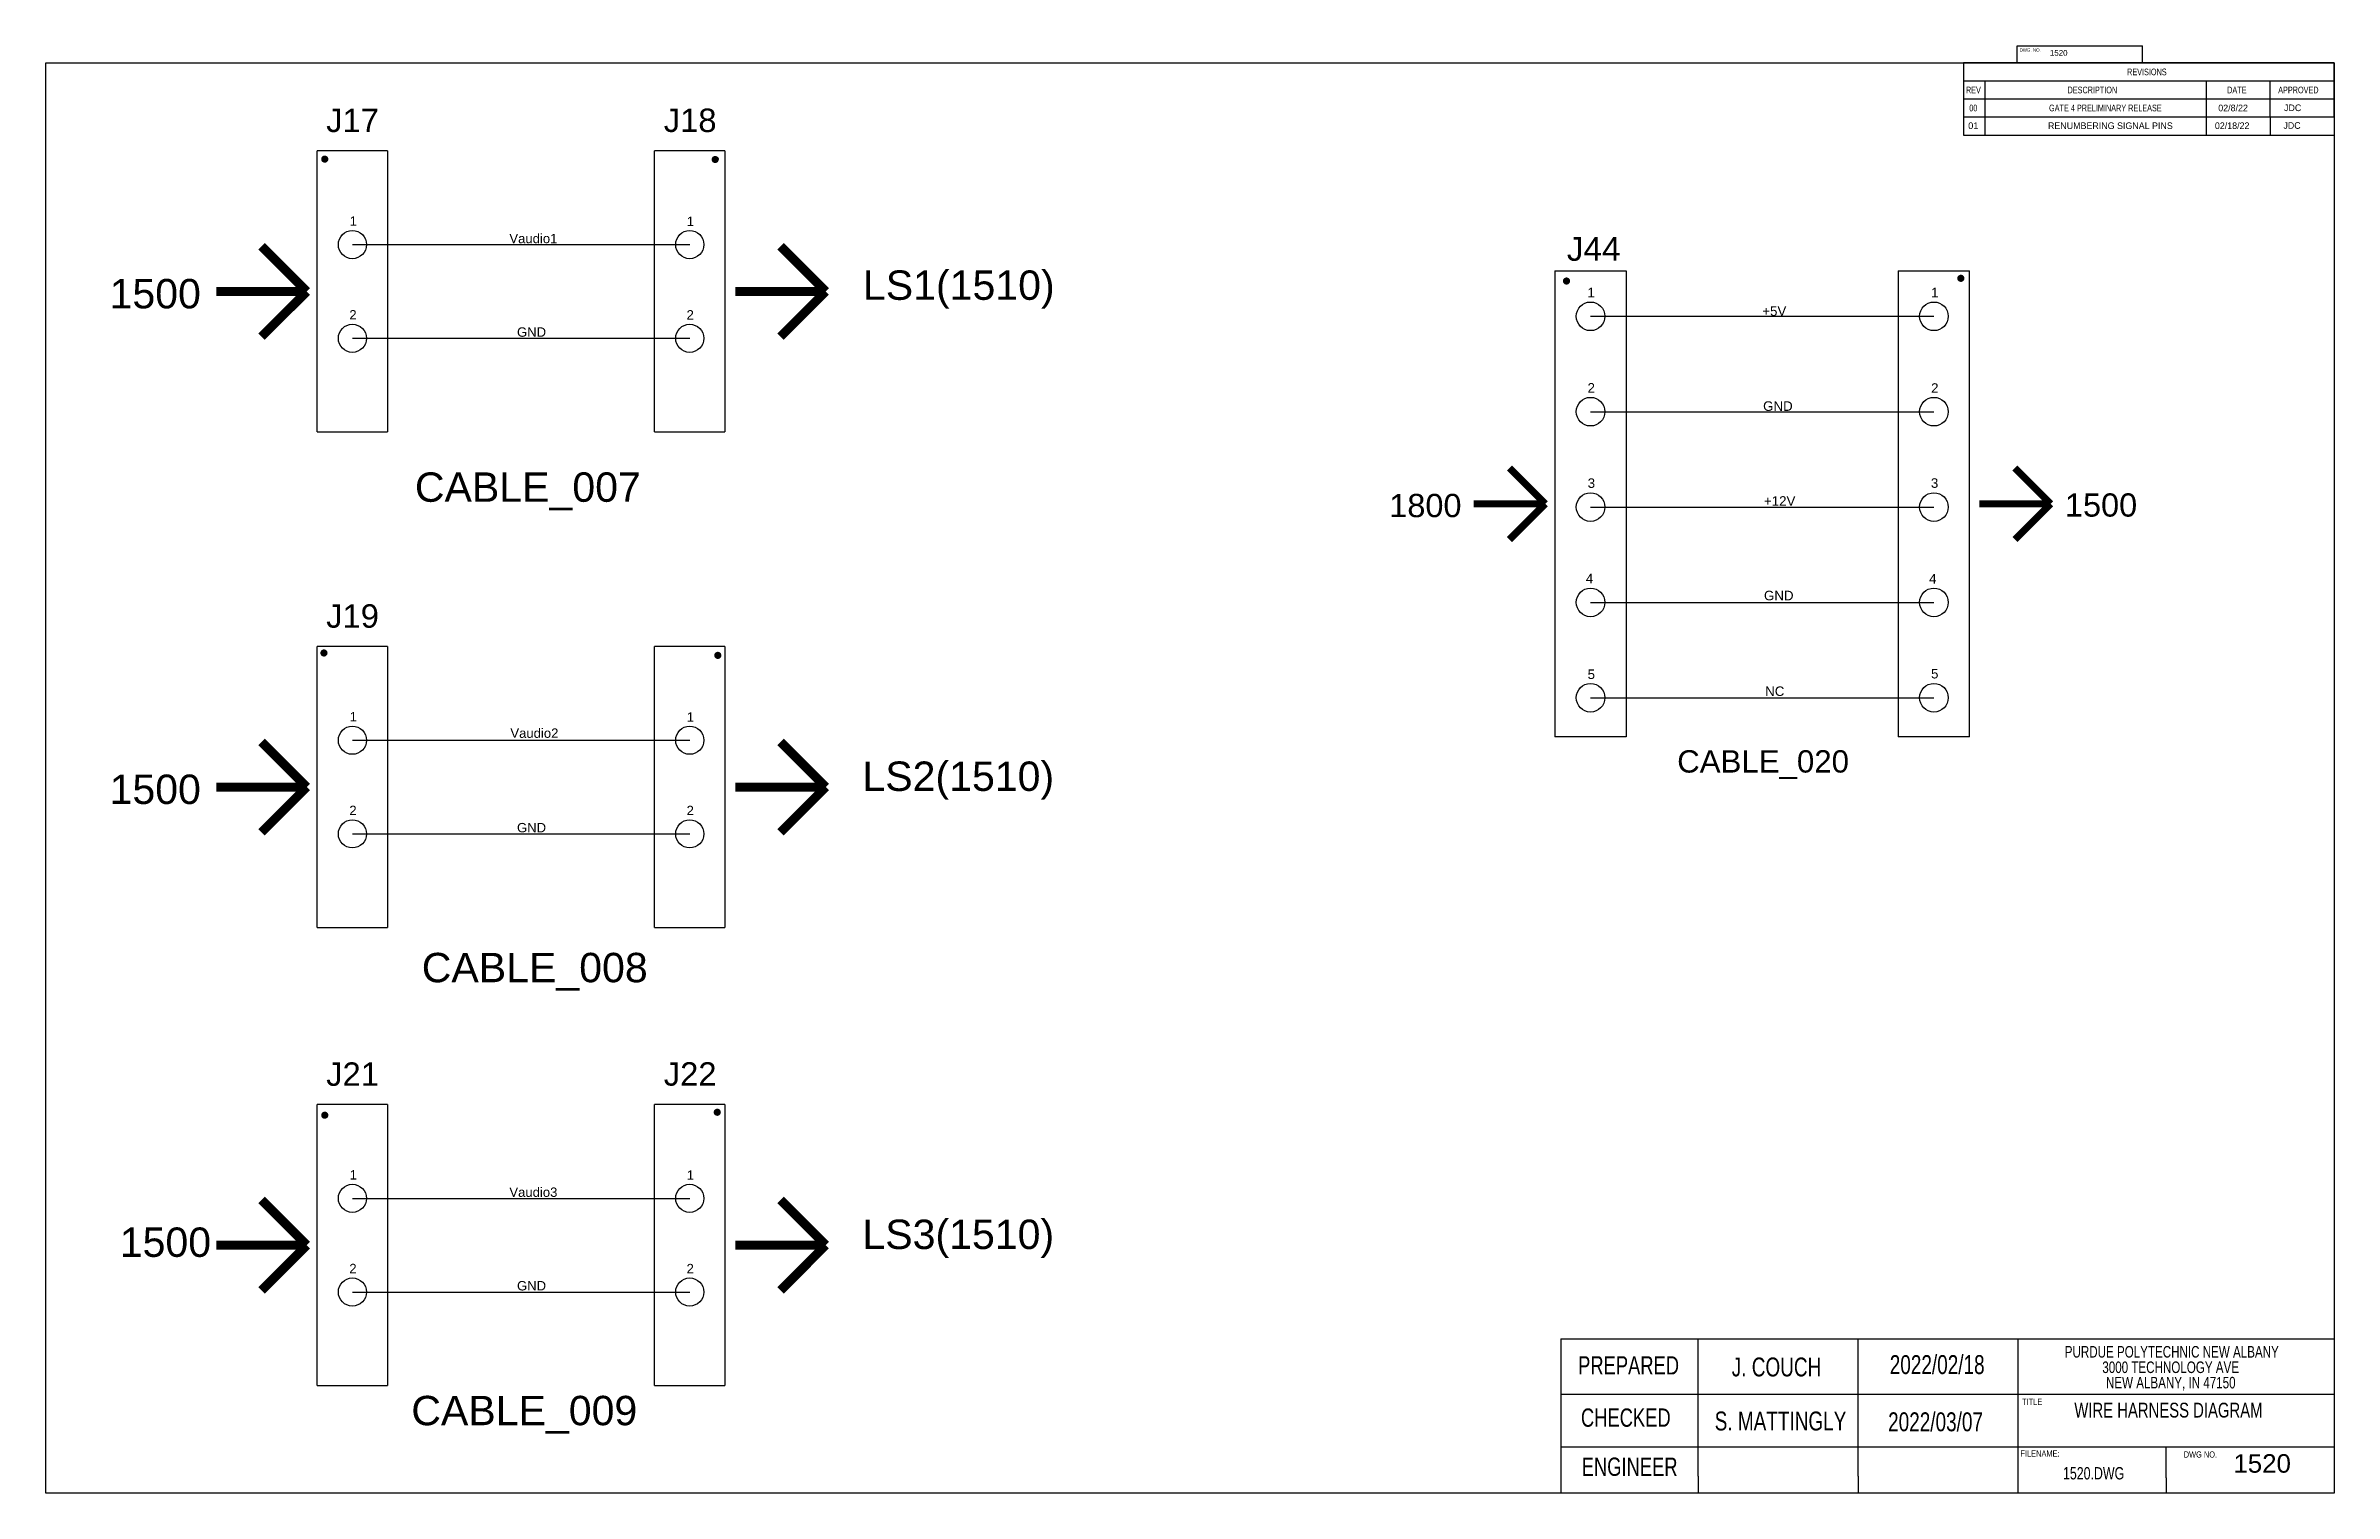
# Model space of a CAD drawing. Header units: inches. Extents: x 2.5 to 50.5, y 2.5 to 32.9.
import ezdxf

# ---------------------------------------------------------------- set-up
doc = ezdxf.new("R2010")
doc.units = ezdxf.units.IN
doc.header["$MEASUREMENT"] = 0
doc.layers.add('SLD-0', color=7, linetype='Continuous')
doc.styles.add('SLDTEXTSTYLE0', font='TXT', dxfattribs={"width": 0.75})
doc.styles.get("Standard").update_dxf_attribs({"font": 'arial.ttf'})

# ---------------------------------------------------------------- blocks, each defined once
blk = doc.blocks.new('SW_NOTE_0_8')
at = {"layer": 'SLD-0', "color": 0, "char_height": 0.125, "attachment_point": 2, "style": 'SLDTEXTSTYLE0'}
for s, insert in [('PURDUE POLYTECHNIC NEW ALBANY', (1.434, 0.161)), ('3000 TECHNOLOGY AVE', (1.422, -0.006)), ('NEW ALBANY, IN 47150', (1.423, -0.172))]:
    blk.add_mtext(s, dxfattribs=dict(at, insert=insert))
blk = doc.blocks.new('SW_TABLEANNOTATION_0')
at = {"color": 0, "linetype": 'Continuous', "lineweight": 25}
for p, q in [((0, 0), (0, -0.338)), ((0, 0), (0.4, 0)), ((0, 0), (0, -1.015)), ((6.955, 0), (0, 0)), ((0.4, 0), (4.55, 0)), ((4.55, 0), (5.75, 0)), ((5.75, 0), (6.955, 0)), ((6.955, 0), (6.955, -0.338)), ((6.955, -1.015), (6.955, 0)), ((0, -0.338), (0, -0.677)), ((0, -0.338), (0.4, -0.338)), ((0.4, -0.338), (0.4, -0.677)), ((0.4, -0.338), (4.55, -0.338)), ((4.55, -0.338), (4.55, -0.677)), ((4.55, -0.338), (5.75, -0.338)), ((5.75, -0.338), (5.75, -0.677)), ((5.75, -0.338), (6.955, -0.338)), ((6.955, -0.338), (6.955, -0.677)), ((0, -0.677), (0.4, -0.677)), ((0, -0.677), (0, -1.015)), ((0, -0.677), (6.955, -0.677)), ((0.4, -0.677), (4.55, -0.677)), ((0.4, -0.677), (0.4, -1.015)), ((4.55, -0.677), (5.75, -0.677)), ((4.55, -0.677), (4.55, -1.015)), ((5.75, -0.677), (6.955, -0.677)), ((5.75, -0.677), (5.75, -1.015)), ((6.955, -0.677), (6.955, -1.015)), ((0, -1.015), (0.4, -1.015)), ((0, -1.015), (6.955, -1.015)), ((0.4, -1.015), (4.55, -1.015)), ((4.55, -1.015), (5.75, -1.015)), ((5.75, -1.015), (6.955, -1.015))]:
    blk.add_line(p, q, dxfattribs=at)
at = {"color": 0, "linetype": 'Continuous', "lineweight": 18, "char_height": 0.125, "attachment_point": 1, "style": 'SLDTEXTSTYLE0'}
for s, insert in [('REVISIONS', (3.069, -0.107)), ('REV', (0.046, -0.446)), ('00', (0.108, -0.784)), ('GATE 4 PRELIMINARY RELEASE', (1.605, -0.784)), ('DESCRIPTION', (1.952, -0.446)), ('DATE', (4.946, -0.446)), ('APPROVED', (5.904, -0.446))]:
    blk.add_mtext(s, dxfattribs=dict(at, insert=insert))

msp = doc.modelspace()

# ---------------------------------------------------------------- linework, layer by layer
for p, q in [((2.5, 2.5), (2.5, 32.5)), ((2.5, 32.5), (50.5, 32.5)), ((50.5, 32.5), (50.5, 2.5)), ((42.724, 31.365), (42.724, 30.986)), ((43.172, 31.365), (43.172, 30.986)), ((47.811, 31.365), (47.811, 30.986)), ((49.153, 31.365), (49.153, 30.986)), ((42.724, 30.986), (50.5, 30.986)), ((8.195, 24.758), (8.195, 30.653)), ((9.668, 30.653), (8.195, 30.653)), ((16.743, 30.653), (15.27, 30.653)), ((15.27, 24.758), (15.27, 30.653)), ((34.151, 28.14), (34.151, 18.364)), ((34.151, 28.14), (35.651, 28.14)), ((35.651, 28.14), (35.651, 18.364)), ((41.353, 28.14), (41.353, 18.364)), ((41.353, 28.14), (42.853, 28.14)), ((42.853, 18.364), (42.853, 28.14)), ((8.195, 24.758), (9.668, 24.758)), ((15.27, 24.758), (16.743, 24.758)), ((8.195, 14.364), (8.195, 20.258)), ((9.668, 20.258), (8.195, 20.258)), ((16.743, 20.258), (15.27, 20.258)), ((15.27, 14.364), (15.27, 20.258)), ((35.651, 18.364), (34.151, 18.364)), ((42.853, 18.364), (41.353, 18.364)), ((8.195, 14.364), (9.668, 14.364)), ((15.27, 14.364), (16.743, 14.364)), ((8.195, 4.756), (8.195, 10.65)), ((9.668, 10.65), (8.195, 10.65)), ((16.743, 10.65), (15.27, 10.65)), ((15.27, 4.756), (15.27, 10.65)), ((34.278, 5.735), (34.278, 2.5)), ((40.638, 5.735), (50.5, 5.735)), ((8.195, 4.756), (9.668, 4.756)), ((15.27, 4.756), (16.743, 4.756)), ((50.5, 2.5), (2.5, 2.5)), ((37.156, 2.857), (37.156, 2.5)), ((40.515, 2.857), (40.515, 2.5)), ((46.972, 2.824), (46.972, 2.5)), ((50.5, 2.5), (50.5, 2.5))]:
    msp.add_line(p, q)
at = {"color": 152, "true_color": 0x2776bb}
for p, q in [((8.932, 28.688), (16.007, 28.688)), ((8.932, 18.293), (16.007, 18.293)), ((8.932, 8.685), (16.007, 8.685))]:
    msp.add_line(p, q, dxfattribs=at)
at = {"color": 1}
for p, q in [((34.901, 27.184), (42.103, 27.184)), ((34.901, 23.184), (42.103, 23.184))]:
    msp.add_line(p, q, dxfattribs=at)
at = {"color": 18, "true_color": 0x000000}
for p, q in [((8.932, 26.723), (16.007, 26.723)), ((34.901, 25.184), (42.103, 25.184)), ((34.901, 21.184), (42.103, 21.184)), ((8.932, 16.329), (16.007, 16.329)), ((8.932, 6.72), (16.007, 6.72))]:
    msp.add_line(p, q, dxfattribs=at)
at = {"color": 8}
msp.add_line((34.901, 19.184), (42.103, 19.184), dxfattribs=at)
at = {"const_width": 0.075}
for points in [[(8.314, 30.481, 1), (8.389, 30.481, 1)], [(16.503, 30.473, 1), (16.578, 30.473, 1)], [(34.359, 27.924, 1), (34.434, 27.924, 1)], [(42.631, 27.981, 1), (42.706, 27.981, 1)], [(8.297, 20.123, 1), (8.372, 20.123, 1)], [(16.558, 20.073, 1), (16.633, 20.073, 1)], [(16.547, 10.49, 1), (16.622, 10.49, 1)], [(8.315, 10.429, 1), (8.39, 10.429, 1)]]:
    msp.add_lwpolyline(points, format="xyb", close=True, dxfattribs=at)
at = {"const_width": 0.055}
for points in [[(8.369, 30.443, 1), (8.314, 30.443)], [(16.596, 30.473, 1), (16.541, 30.473)], [(8.362, 20.123, 1), (8.307, 20.123)], [(16.623, 20.073, 1), (16.568, 20.073)], [(8.38, 10.429, 1), (8.325, 10.429)], [(16.612, 10.49, 1), (16.557, 10.49)]]:
    msp.add_lwpolyline(points, format="xyb", dxfattribs=at)
for points in [[(9.668, 30.653), (9.668, 24.758)], [(16.743, 30.653), (16.743, 24.758)], [(9.668, 20.258), (9.668, 14.364)], [(16.743, 20.258), (16.743, 14.364)], [(9.668, 10.65), (9.668, 4.756)], [(16.743, 10.65), (16.743, 4.756)]]:
    msp.add_lwpolyline(points)
for points, const_width in [([(7.975, 27.705), (7.026, 28.654)], 0.19), ([(18.86, 27.705), (17.912, 28.654)], 0.19), ([(7.975, 27.705), (6.078, 27.705)], 0.19), ([(7.975, 27.705), (7.026, 26.757)], 0.19), ([(18.86, 27.705), (16.963, 27.705)], 0.19), ([(18.86, 27.705), (17.912, 26.757)], 0.19), ([(33.951, 23.252), (33.201, 24.002)], 0.15), ([(44.553, 23.252), (43.803, 24.002)], 0.15), ([(33.951, 23.252), (32.451, 23.252)], 0.15), ([(33.951, 23.252), (33.201, 22.502)], 0.15), ([(44.553, 23.252), (43.053, 23.252)], 0.15), ([(44.553, 23.252), (43.803, 22.502)], 0.15), ([(7.975, 17.311), (7.026, 18.259)], 0.19), ([(18.86, 17.311), (17.912, 18.259)], 0.19), ([(7.975, 17.311), (6.078, 17.311)], 0.19), ([(7.975, 17.311), (7.026, 16.362)], 0.19), ([(18.86, 17.311), (16.963, 17.311)], 0.19), ([(18.86, 17.311), (17.912, 16.362)], 0.19), ([(7.975, 7.703), (7.026, 8.651)], 0.19), ([(18.86, 7.703), (17.912, 8.651)], 0.19), ([(7.975, 7.703), (6.078, 7.703)], 0.19), ([(7.975, 7.703), (7.026, 6.754)], 0.19), ([(18.86, 7.703), (16.963, 7.703)], 0.19), ([(18.86, 7.703), (17.912, 6.754)], 0.19)]:
    msp.add_lwpolyline(points, dxfattribs=dict(const_width=const_width))
for centre, radius in [((8.932, 28.688), 0.295), ((16.007, 28.688), 0.295), ((34.901, 27.184), 0.3), ((42.103, 27.184), 0.3), ((8.932, 26.723), 0.295), ((16.007, 26.723), 0.295), ((34.901, 25.184), 0.3), ((42.103, 25.184), 0.3), ((34.901, 23.184), 0.3), ((42.103, 23.184), 0.3), ((34.901, 21.184), 0.3), ((42.103, 21.184), 0.3), ((34.901, 19.184), 0.3), ((42.103, 19.184), 0.3), ((8.932, 18.293), 0.295), ((16.007, 18.293), 0.295), ((8.932, 16.329), 0.295), ((16.007, 16.329), 0.295), ((8.932, 8.685), 0.295), ((16.007, 8.685), 0.295), ((8.932, 6.72), 0.295), ((16.007, 6.72), 0.295)]:
    msp.add_circle(centre, radius)
at = {"layer": 'SLD-0', "color": 7, "linetype": 'Continuous', "lineweight": 25}
for p, q in [((43.853, 32.5), (43.853, 32.858)), ((43.853, 32.858), (46.481, 32.858)), ((46.481, 32.5), (46.481, 32.858)), ((34.278, 5.735), (43.874, 5.735)), ((37.156, 2.857), (37.156, 5.735)), ((40.515, 2.857), (40.515, 5.735)), ((43.874, 2.5), (43.874, 5.735)), ((34.278, 4.581), (50.5, 4.581)), ((34.278, 3.471), (50.5, 3.471)), ((46.972, 2.824), (46.972, 3.471))]:
    msp.add_line(p, q, dxfattribs=at)

# ---------------------------------------------------------------- block references
at = {"color": 7, "linetype": 'Continuous', "lineweight": 18, "xscale": 1.118033988749895, "yscale": 1.118033988749895, "zscale": 1.118033988749895}
msp.add_blockref('SW_TABLEANNOTATION_0', (42.724, 32.5), dxfattribs=at)
at = {"layer": 'SLD-0', "xscale": 1.941207928188159, "yscale": 1.941207928188159, "zscale": 1.552966342550527}
msp.add_blockref('SW_NOTE_0_8', (44.309, 5.275), dxfattribs=at)

# ---------------------------------------------------------------- texts
for s, height, p in [('1500', 0.6165, (3.838, 27.351)), ('LS1(1510)', 0.6165, (19.64, 27.53)), ('CABLE_007', 0.6165, (10.242, 23.294)), ('1800', 0.4875, (30.68, 22.972)), ('1500', 0.4875, (44.852, 22.983)), ('LS2(1510)', 0.6165, (19.629, 17.23)), ('CABLE_020', 0.4687, (36.719, 17.615)), ('1500', 0.6165, (3.838, 16.956)), ('CABLE_008', 0.6165, (10.386, 13.217)), ('LS3(1510)', 0.6165, (19.629, 7.622)), ('1500', 0.6165, (4.052, 7.457)), ('CABLE_009', 0.6165, (10.167, 3.926))]:
    msp.add_text(s, height=height).set_placement(p)
at = {"attachment_point": 1}
for s, width, gutter_width, heights, insert, char_height in [('1520', 1.61993, 0.534, [0], (44.535, 32.769), 0.1195), ('J17', 0.39889, 1.65, [0.337], (8.382, 31.539), 0.4912), ('J18', 0.39889, 1.65, [0.337], (15.463, 31.541), 0.4912), ('01', 0.791, 3.481, [0], (42.822, 31.251), 0.1392), ('{\\Ftxt|c0;RENUMBERING SIGNAL PINS}', 3.04203, 3.481, [0.222], (44.496, 31.251), 0.13925), ('{\\Ftxt|c0;02/18/22}', 0.791, 3.481, [0], (47.997, 31.251), 0.13925), ('{\\Ftxt|c0;02/8/22}', 0.791, 3.481, [0], (48.068, 31.624), 0.13925), ('{\\Ftxt|c0;JDC}', 0.791, 3.481, [0], (49.434, 31.256), 0.13925), ('{\\Ftxt|c0;JDC}', 0.791, 3.481, [0], (49.447, 31.627), 0.13925), ('1', 0.17358, 1.65, [0], (8.873, 29.279), 0.196), ('Vaudio1', 1.61844, 1.65, [0.295], (12.224, 28.914), 0.1965), ('1', 0.17358, 1.65, [0], (15.946, 29.275), 0.196), ('J44', 0.24175, 1, [0.204], (34.404, 28.848), 0.5), ('1', 0.1052, 1, [0], (34.836, 27.784), 0.2), ('\\pxt1;+5V', 1.23567, 1, [0], (38.503, 27.394), 0.2), ('1', 0.1052, 1, [0], (42.045, 27.784), 0.2), ('2', 0.17358, 1.65, [0], (8.867, 27.314), 0.196), ('\\pxt1;GND', 2.03886, 1.65, [0], (12.384, 26.952), 0.1965), ('2', 0.17358, 1.65, [0], (15.941, 27.313), 0.196), ('2', 0.1052, 1, [0], (34.838, 25.783), 0.2), ('2', 0.1052, 1, [0], (42.044, 25.78), 0.2), ('GND', 1.23567, 1, [0], (38.521, 25.401), 0.2), ('3', 0.1052, 1, [0], (34.841, 23.786), 0.2), ('3', 0.1052, 1, [0], (42.04, 23.787), 0.2), ('+12V', 1.23567, 1, [0], (38.538, 23.411), 0.2), ('4', 0.1052, 1, [0], (34.802, 21.785), 0.2), ('4', 0.1052, 1, [0], (42.003, 21.78), 0.2), ('J19', 0.39889, 1.65, [0.337], (8.382, 21.144), 0.4912), ('\\pxt1;GND', 1.11468, 1, [0.255], (38.539, 21.428), 0.2), ('5', 0.1052, 1, [0], (34.84, 19.777), 0.2), ('5', 0.1052, 1, [0], (42.043, 19.789), 0.2), ('\\pxt1;NC', 1.23567, 1, [0], (38.564, 19.421), 0.2), ('1', 0.17358, 1.65, [0], (8.873, 18.884), 0.196), ('1', 0.17358, 1.65, [0], (15.946, 18.88), 0.196), ('Vaudio2', 1.61844, 1.65, [0.295], (12.245, 18.54), 0.1965), ('2', 0.17358, 1.65, [0], (8.867, 16.919), 0.196), ('2', 0.17358, 1.65, [0], (15.941, 16.918), 0.196), ('\\pxt1;GND', 2.03886, 1.65, [0], (12.384, 16.558), 0.1965), ('J21', 0.39889, 1.65, [0.337], (8.382, 11.536), 0.4912), ('J22', 0.39889, 1.65, [0.337], (15.463, 11.539), 0.4912), ('1', 0.17358, 1.65, [0], (8.873, 9.276), 0.196), ('1', 0.17358, 1.65, [0], (15.946, 9.272), 0.196), ('Vaudio3', 1.61844, 1.65, [0.295], (12.224, 8.912), 0.1965), ('2', 0.17358, 1.65, [0], (8.867, 7.311), 0.196), ('2', 0.17358, 1.65, [0], (15.941, 7.31), 0.196), ('\\pxt1;GND', 2.03886, 1.65, [0], (12.384, 6.95), 0.1965), ('1520', 1.89499, 0.625, [0], (48.385, 3.319), 0.3882)]:
    msp.add_mtext_dynamic_manual_height_columns(s, width=width, gutter_width=gutter_width, heights=heights, dxfattribs=dict(at, insert=insert, char_height=char_height))
at = {"layer": 'SLD-0', "style": 'SLDTEXTSTYLE0'}
for s, insert, char_height, attachment_point in [('DWG. NO.', (44.123, 32.807), 0.0746, 2), ('PREPARED', (35.699, 5.374), 0.3838, 2), ('TITLE', (44.164, 4.483), 0.1294, 2), ('WIRE HARNESS DIAGRAM', (47.022, 4.398), 0.31059, 2), ('CHECKED', (35.641, 4.278), 0.3838, 2), ('S. MATTINGLY', (38.886, 4.213), 0.39641, 2), ('FILENAME:', (44.329, 3.397), 0.1294, 2), ('DWG NO.', (47.344, 3.377), 0.1294, 1), ('ENGINEER', (35.721, 3.248), 0.3838, 2), ('1520.DWG', (45.453, 3.048), 0.2588, 2)]:
    msp.add_mtext(s, dxfattribs=dict(at, insert=insert, char_height=char_height, attachment_point=attachment_point))
at = {"layer": 'SLD-0', "char_height": 0.3964, "attachment_point": 2, "style": 'SLDTEXTSTYLE0'}
for s, insert, width in [('J. COUCH', (38.802, 5.346), 3.54431), ('2022/02/18', (42.172, 5.396), 2.52712), ('2022/03/07', (42.138, 4.196), 2.67577)]:
    msp.add_mtext(s, dxfattribs=dict(at, insert=insert, width=width))

doc.saveas('drawing.dxf')
